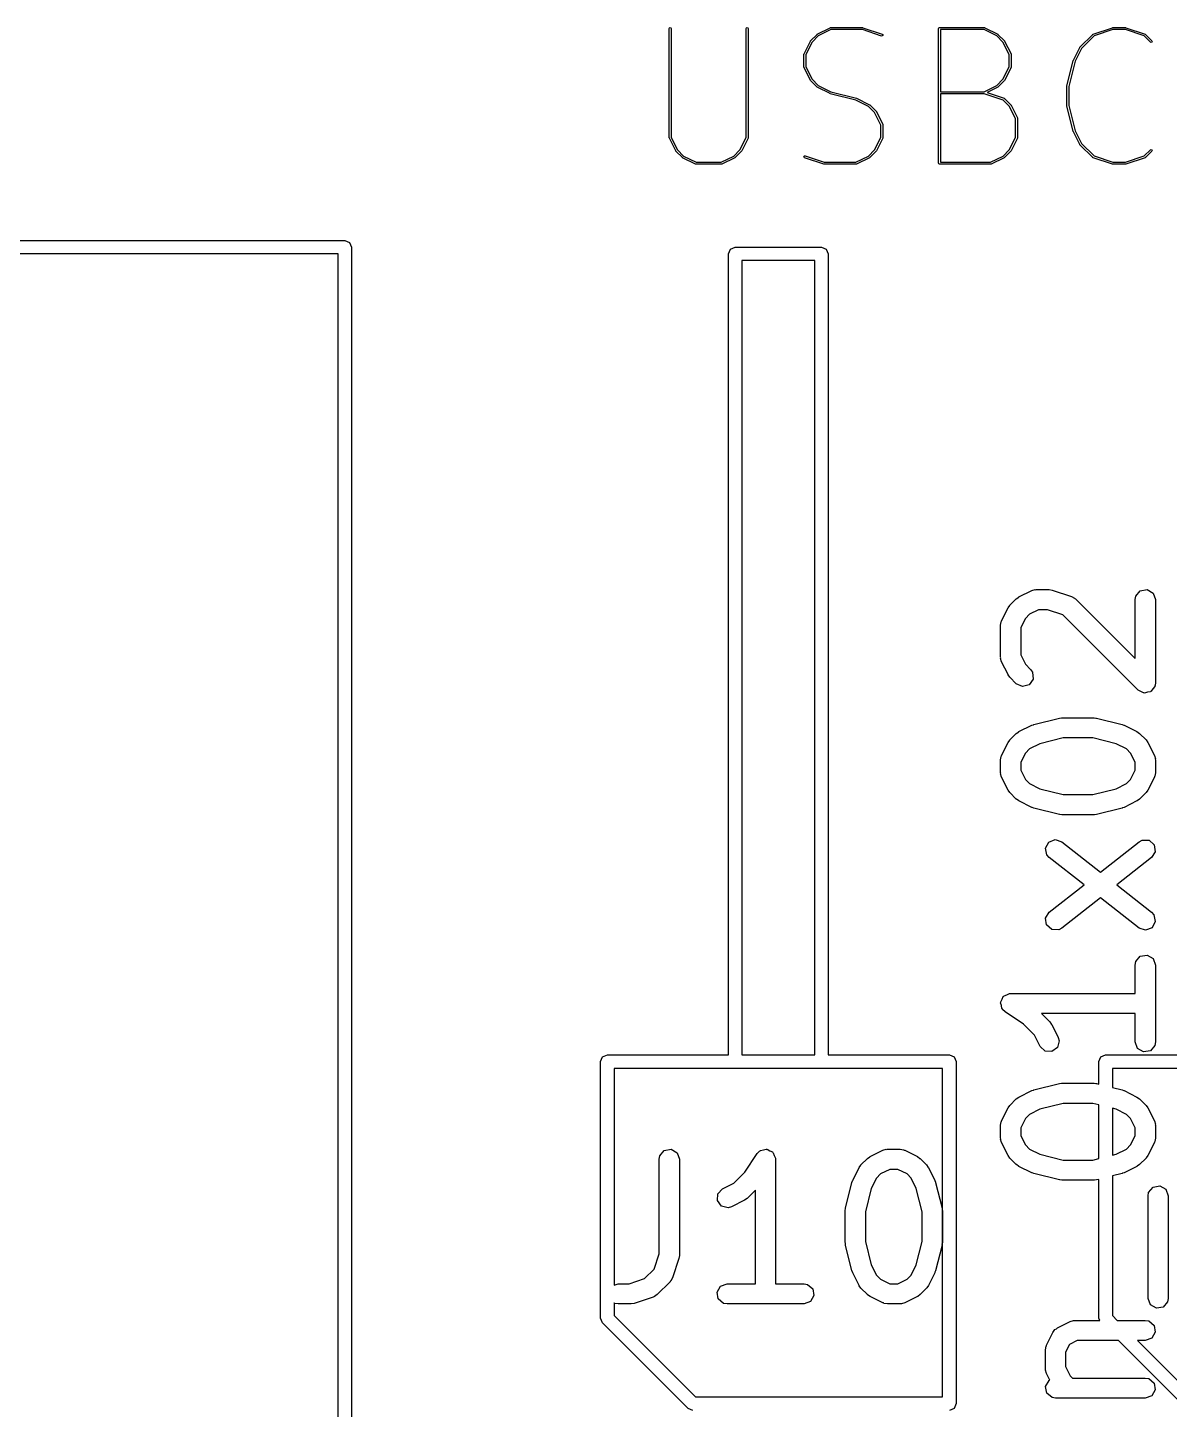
# Model space of a CAD drawing. Extents: x 0.14 to 2.87, y -2.36 to 0.08.
# Drawn here: x 1.5175 to 1.8513, y -0.3477 to 0.0563 of the extents above; entities that cross this region are included whole.
import ezdxf

# ---------------------------------------------------------------- set-up
doc = ezdxf.new("R2010")
doc.units = 0
doc.header["$MEASUREMENT"] = 0
doc.layers.add('BLACK', color=7, linetype='CONTINUOUS')

msp = doc.modelspace()

# ---------------------------------------------------------------- linework, layer by layer
at = {"layer": 'BLACK', "linetype": 'CONTINUOUS'}
for p, q in [((1.7051, 0.05603), (1.70519, 0.056239)), ((1.7051, 0.024159), (1.7051, 0.05603)), ((1.70519, 0.056239), (1.7054, 0.056325)), ((1.7054, 0.056325), (1.70561, 0.056239)), ((1.70561, 0.056239), (1.70569, 0.05603)), ((1.70569, 0.05603), (1.70569, 0.024229)), ((1.7276, 0.05603), (1.72769, 0.056239)), ((1.7276, 0.024229), (1.7276, 0.05603)), ((1.72769, 0.056239), (1.7279, 0.056325)), ((1.7279, 0.056325), (1.72811, 0.056239)), ((1.72811, 0.056239), (1.72819, 0.05603)), ((1.72819, 0.05603), (1.72819, 0.024159)), ((1.74644, 0.052489), (1.74831, 0.054364)), ((1.74869, 0.053913), (1.74689, 0.052106)), ((1.74831, 0.054364), (1.74836, 0.054383)), ((1.74836, 0.054383), (1.74839, 0.054419)), ((1.74839, 0.054419), (1.75214, 0.056294)), ((1.75234, 0.055735), (1.74869, 0.053913)), ((1.75214, 0.056294), (1.7522, 0.056299)), ((1.7522, 0.056299), (1.75227, 0.056325)), ((1.75227, 0.056325), (1.76164, 0.056325)), ((1.76159, 0.055735), (1.75234, 0.055735)), ((1.76717, 0.053875), (1.76159, 0.055735)), ((1.76164, 0.056325), (1.76169, 0.056307)), ((1.76169, 0.056307), (1.76174, 0.05631)), ((1.76174, 0.05631), (1.76736, 0.054435)), ((1.7674, 0.053891), (1.76717, 0.053875)), ((1.76736, 0.054435), (1.76753, 0.054287)), ((1.76755, 0.054062), (1.7674, 0.053891)), ((1.76753, 0.054287), (1.76755, 0.054062)), ((1.78384, 0.05603), (1.78393, 0.056239)), ((1.78384, 0.01666), (1.78384, 0.05603)), ((1.78393, 0.056239), (1.78414, 0.056325)), ((1.78414, 0.056325), (1.79726, 0.056325)), ((1.79719, 0.055735), (1.78443, 0.055735)), ((1.78443, 0.055735), (1.78443, 0.037578)), ((1.80084, 0.053913), (1.79719, 0.055735)), ((1.79726, 0.056325), (1.79733, 0.056299)), ((1.79733, 0.056299), (1.79739, 0.056294)), ((1.79739, 0.056294), (1.80114, 0.054419)), ((1.80264, 0.052105), (1.80084, 0.053913)), ((1.80114, 0.054419), (1.80118, 0.054383)), ((1.80118, 0.054383), (1.80122, 0.054364)), ((1.80122, 0.054364), (1.8031, 0.052489)), ((1.82518, 0.050614), (1.82893, 0.054364)), ((1.82929, 0.053897), (1.82563, 0.050231)), ((1.82893, 0.054364), (1.82899, 0.05439)), ((1.82899, 0.05439), (1.82904, 0.054435)), ((1.82904, 0.054435), (1.83466, 0.05631)), ((1.83481, 0.055735), (1.82929, 0.053897)), ((1.83466, 0.05631), (1.83471, 0.056307)), ((1.83471, 0.056307), (1.83476, 0.056325)), ((1.83476, 0.056325), (1.83851, 0.056325)), ((1.83846, 0.055735), (1.83481, 0.055735)), ((1.84397, 0.053897), (1.83846, 0.055735)), ((1.83851, 0.056325), (1.83855, 0.056307)), ((1.83855, 0.056307), (1.8386, 0.05631)), ((1.8386, 0.05631), (1.84423, 0.054435)), ((1.8458, 0.052072), (1.84397, 0.053897)), ((1.84423, 0.054435), (1.84428, 0.05439)), ((1.84428, 0.05439), (1.84434, 0.054364)), ((1.84434, 0.054364), (1.84622, 0.052489)), ((1.74447, 0.048531), (1.7445, 0.048594)), ((1.74447, 0.044781), (1.74447, 0.048531)), ((1.7445, 0.048594), (1.74451, 0.048663)), ((1.74451, 0.048663), (1.74638, 0.052413)), ((1.74689, 0.052106), (1.74506, 0.048461)), ((1.74638, 0.052413), (1.74642, 0.052444)), ((1.74642, 0.052444), (1.74644, 0.052489)), ((1.80447, 0.048461), (1.80264, 0.052105)), ((1.8031, 0.052489), (1.80311, 0.052444)), ((1.80311, 0.052444), (1.80315, 0.052413)), ((1.80315, 0.052413), (1.80503, 0.048663)), ((1.80503, 0.048663), (1.80503, 0.048594)), ((1.80503, 0.048594), (1.80506, 0.048531)), ((1.80506, 0.048531), (1.80506, 0.044781)), ((1.82325, 0.046788), (1.82512, 0.050538)), ((1.82563, 0.050231), (1.82379, 0.046553)), ((1.82512, 0.050538), (1.82516, 0.05057)), ((1.82516, 0.05057), (1.82518, 0.050614)), ((1.84601, 0.051985), (1.8458, 0.052072)), ((1.84622, 0.052072), (1.84601, 0.051985)), ((1.84622, 0.052489), (1.8463, 0.05228)), ((1.8463, 0.05228), (1.84622, 0.052072)), ((1.7445, 0.044718), (1.74447, 0.044781)), ((1.74451, 0.044649), (1.7445, 0.044718)), ((1.74638, 0.0409), (1.74451, 0.044649)), ((1.74506, 0.048461), (1.74506, 0.044851)), ((1.74506, 0.044851), (1.74689, 0.041207)), ((1.80264, 0.041207), (1.80447, 0.044851)), ((1.80503, 0.044649), (1.80315, 0.0409)), ((1.80447, 0.044851), (1.80447, 0.048461)), ((1.80506, 0.044781), (1.80503, 0.044718)), ((1.80503, 0.044718), (1.80503, 0.044649)), ((1.82135, 0.039229), (1.82322, 0.046728)), ((1.82379, 0.046553), (1.82193, 0.039121)), ((1.82322, 0.046728), (1.82324, 0.046755)), ((1.82324, 0.046755), (1.82325, 0.046788)), ((1.74642, 0.040868), (1.74638, 0.0409)), ((1.74644, 0.040823), (1.74642, 0.040868)), ((1.74831, 0.038948), (1.74644, 0.040823)), ((1.74689, 0.041207), (1.74869, 0.0394)), ((1.80084, 0.0394), (1.80264, 0.041207)), ((1.8031, 0.040823), (1.80122, 0.038948)), ((1.80311, 0.040868), (1.8031, 0.040823)), ((1.80315, 0.0409), (1.80311, 0.040868)), ((1.74836, 0.03893), (1.74831, 0.038948)), ((1.74839, 0.038893), (1.74836, 0.03893)), ((1.75214, 0.037018), (1.74839, 0.038893)), ((1.74869, 0.0394), (1.75237, 0.037561)), ((1.75217, 0.037016), (1.75214, 0.037018)), ((1.7522, 0.036996), (1.75217, 0.037016)), ((1.75966, 0.035129), (1.7522, 0.036996)), ((1.75237, 0.037561), (1.75984, 0.035694)), ((1.78443, 0.037578), (1.79719, 0.037578)), ((1.79721, 0.036987), (1.78443, 0.036987)), ((1.78443, 0.036987), (1.78443, 0.016955)), ((1.79719, 0.037578), (1.80084, 0.0394)), ((1.80273, 0.03515), (1.79721, 0.036987)), ((1.80114, 0.038893), (1.79803, 0.037337)), ((1.79803, 0.037337), (1.80298, 0.035688)), ((1.80118, 0.03893), (1.80114, 0.038893)), ((1.80122, 0.038948), (1.80118, 0.03893)), ((1.82134, 0.039157), (1.82135, 0.039192)), ((1.82134, 0.033533), (1.82134, 0.039157)), ((1.82135, 0.039192), (1.82135, 0.039229)), ((1.82193, 0.039121), (1.82193, 0.033569)), ((1.76334, 0.03329), (1.75966, 0.035129)), ((1.75984, 0.035694), (1.75987, 0.035674)), ((1.75987, 0.035674), (1.7599, 0.035672)), ((1.7599, 0.035672), (1.76365, 0.033797)), ((1.76515, 0.031483), (1.76334, 0.03329)), ((1.76365, 0.033797), (1.76368, 0.03376)), ((1.76368, 0.03376), (1.76373, 0.033742)), ((1.76373, 0.033742), (1.7656, 0.031867)), ((1.80452, 0.033358), (1.80273, 0.03515)), ((1.80298, 0.035688), (1.80303, 0.035643)), ((1.80303, 0.035643), (1.8031, 0.035616)), ((1.8031, 0.035616), (1.80497, 0.033742)), ((1.80634, 0.029714), (1.80452, 0.033358)), ((1.80497, 0.033742), (1.80499, 0.033697)), ((1.80499, 0.033697), (1.80503, 0.033665)), ((1.80503, 0.033665), (1.8069, 0.029915)), ((1.82135, 0.033498), (1.82134, 0.033533)), ((1.82135, 0.033461), (1.82135, 0.033498)), ((1.82322, 0.025962), (1.82135, 0.033461)), ((1.82193, 0.033569), (1.82379, 0.026137)), ((1.76697, 0.027839), (1.76515, 0.031483)), ((1.7656, 0.031867), (1.76562, 0.031822)), ((1.76562, 0.031822), (1.76566, 0.03179)), ((1.76566, 0.03179), (1.76753, 0.028041)), ((1.80634, 0.024229), (1.80634, 0.029714)), ((1.8069, 0.029915), (1.80691, 0.029847)), ((1.80691, 0.029847), (1.80693, 0.029783)), ((1.80693, 0.029783), (1.80693, 0.024159)), ((1.76697, 0.024229), (1.76697, 0.027839)), ((1.76753, 0.028041), (1.76754, 0.027972)), ((1.76754, 0.027972), (1.76756, 0.027908)), ((1.76756, 0.027908), (1.76756, 0.024159)), ((1.82324, 0.025935), (1.82322, 0.025962)), ((1.82325, 0.025902), (1.82324, 0.025935)), ((1.82512, 0.022152), (1.82325, 0.025902)), ((1.82379, 0.026137), (1.82563, 0.022459)), ((1.70513, 0.024095), (1.7051, 0.024159)), ((1.70514, 0.024027), (1.70513, 0.024095)), ((1.70701, 0.020277), (1.70514, 0.024027)), ((1.70569, 0.024229), (1.70752, 0.020584)), ((1.70705, 0.020246), (1.70701, 0.020277)), ((1.70707, 0.020201), (1.70705, 0.020246)), ((1.70752, 0.020584), (1.70932, 0.018777)), ((1.72397, 0.018777), (1.72578, 0.020584)), ((1.72578, 0.020584), (1.7276, 0.024229)), ((1.72625, 0.020246), (1.72623, 0.020201)), ((1.72629, 0.020277), (1.72625, 0.020246)), ((1.72816, 0.024027), (1.72629, 0.020277)), ((1.72817, 0.024095), (1.72816, 0.024027)), ((1.72819, 0.024159), (1.72817, 0.024095)), ((1.76334, 0.018777), (1.76515, 0.020584)), ((1.76515, 0.020584), (1.76697, 0.024229)), ((1.76562, 0.020246), (1.7656, 0.020201)), ((1.76566, 0.020277), (1.76562, 0.020246)), ((1.76753, 0.024027), (1.76566, 0.020277)), ((1.76754, 0.024095), (1.76753, 0.024027)), ((1.76756, 0.024159), (1.76754, 0.024095)), ((1.80271, 0.018777), (1.80452, 0.020584)), ((1.80452, 0.020584), (1.80634, 0.024229)), ((1.80499, 0.020246), (1.80497, 0.020201)), ((1.80503, 0.020277), (1.80499, 0.020246)), ((1.8069, 0.024027), (1.80503, 0.020277)), ((1.80691, 0.024095), (1.8069, 0.024027)), ((1.80693, 0.024159), (1.80691, 0.024095)), ((1.82516, 0.02212), (1.82512, 0.022152)), ((1.82518, 0.022075), (1.82516, 0.02212)), ((1.82893, 0.018326), (1.82518, 0.022075)), ((1.82563, 0.022459), (1.82929, 0.018793)), ((1.84397, 0.018793), (1.8458, 0.020618)), ((1.8458, 0.020618), (1.84601, 0.020705)), ((1.84601, 0.020705), (1.84622, 0.020618)), ((1.84622, 0.020618), (1.8463, 0.020409)), ((1.8463, 0.020409), (1.84622, 0.020201)), ((1.70894, 0.018326), (1.70707, 0.020201)), ((1.70898, 0.018307), (1.70894, 0.018326)), ((1.70902, 0.018271), (1.70898, 0.018307)), ((1.71277, 0.016396), (1.70902, 0.018271)), ((1.70932, 0.018777), (1.71297, 0.016955)), ((1.71283, 0.016391), (1.71277, 0.016396)), ((1.7129, 0.016365), (1.71283, 0.016391)), ((1.7204, 0.016365), (1.7129, 0.016365)), ((1.71297, 0.016955), (1.72033, 0.016955)), ((1.72033, 0.016955), (1.72397, 0.018777)), ((1.72046, 0.016391), (1.7204, 0.016365)), ((1.72053, 0.016396), (1.72046, 0.016391)), ((1.72428, 0.018271), (1.72053, 0.016396)), ((1.72431, 0.018307), (1.72428, 0.018271)), ((1.72436, 0.018326), (1.72431, 0.018307)), ((1.72623, 0.020201), (1.72436, 0.018326)), ((1.74449, 0.018628), (1.74464, 0.018799)), ((1.74451, 0.018403), (1.74449, 0.018628)), ((1.74468, 0.018254), (1.74451, 0.018403)), ((1.74464, 0.018799), (1.74486, 0.018815)), ((1.7503, 0.01638), (1.74468, 0.018254)), ((1.74486, 0.018815), (1.75044, 0.016955)), ((1.75035, 0.016383), (1.7503, 0.01638)), ((1.75039, 0.016365), (1.75035, 0.016383)), ((1.75977, 0.016365), (1.75039, 0.016365)), ((1.75044, 0.016955), (1.7597, 0.016955)), ((1.7597, 0.016955), (1.76334, 0.018777)), ((1.75983, 0.016391), (1.75977, 0.016365)), ((1.7599, 0.016396), (1.75983, 0.016391)), ((1.76365, 0.018271), (1.7599, 0.016396)), ((1.76368, 0.018307), (1.76365, 0.018271)), ((1.76373, 0.018326), (1.76368, 0.018307)), ((1.7656, 0.020201), (1.76373, 0.018326)), ((1.78393, 0.016451), (1.78384, 0.01666)), ((1.78414, 0.016365), (1.78393, 0.016451)), ((1.79914, 0.016365), (1.78414, 0.016365)), ((1.78443, 0.016955), (1.79907, 0.016955)), ((1.79907, 0.016955), (1.80271, 0.018777)), ((1.7992, 0.016391), (1.79914, 0.016365)), ((1.79927, 0.016396), (1.7992, 0.016391)), ((1.80302, 0.018271), (1.79927, 0.016396)), ((1.80305, 0.018307), (1.80302, 0.018271)), ((1.8031, 0.018326), (1.80305, 0.018307)), ((1.80497, 0.020201), (1.8031, 0.018326)), ((1.82899, 0.018299), (1.82893, 0.018326)), ((1.82904, 0.018254), (1.82899, 0.018299)), ((1.83466, 0.01638), (1.82904, 0.018254)), ((1.82929, 0.018793), (1.83481, 0.016955)), ((1.83471, 0.016383), (1.83466, 0.01638)), ((1.83476, 0.016365), (1.83471, 0.016383)), ((1.83851, 0.016365), (1.83476, 0.016365)), ((1.83481, 0.016955), (1.83846, 0.016955)), ((1.83846, 0.016955), (1.84397, 0.018793)), ((1.83855, 0.016383), (1.83851, 0.016365)), ((1.8386, 0.01638), (1.83855, 0.016383)), ((1.84423, 0.018254), (1.8386, 0.01638)), ((1.84428, 0.0183), (1.84423, 0.018254)), ((1.84434, 0.018326), (1.84428, 0.0183)), ((1.84622, 0.020201), (1.84434, 0.018326)), ((1.09055, -0.005906), (1.61024, -0.005906)), ((1.61024, -0.005906), (1.61163, -0.006482)), ((1.61163, -0.006482), (1.6122, -0.007874)), ((1.6122, -0.007874), (1.6122, -0.647638)), ((1.72302, -0.008451), (1.72441, -0.007874)), ((1.72441, -0.007874), (1.74961, -0.007874)), ((1.74961, -0.007874), (1.751, -0.008451)), ((1.60827, -0.009843), (1.09252, -0.009843)), ((1.60827, -0.646822), (1.60827, -0.009843)), ((1.72244, -0.009843), (1.72302, -0.008451)), ((1.72244, -0.244094), (1.72244, -0.009843)), ((1.72638, -0.011811), (1.72638, -0.244094)), ((1.74764, -0.011811), (1.72638, -0.011811)), ((1.74764, -0.244094), (1.74764, -0.011811)), ((1.751, -0.008451), (1.75157, -0.009843)), ((1.75157, -0.009843), (1.75157, -0.244094)), ((1.80734, -0.110173), (1.81109, -0.108298)), ((1.81109, -0.108298), (1.81208, -0.108006)), ((1.81208, -0.108006), (1.81225, -0.108047)), ((1.81225, -0.108047), (1.81241, -0.107986)), ((1.81241, -0.107986), (1.81616, -0.107986)), ((1.81616, -0.107986), (1.81703, -0.10814)), ((1.81703, -0.10814), (1.8171, -0.108138)), ((1.8171, -0.108138), (1.82272, -0.110013)), ((1.84151, -0.109929), (1.84281, -0.108382)), ((1.84281, -0.108382), (1.8448, -0.108031)), ((1.8448, -0.108031), (1.84655, -0.109041)), ((1.84655, -0.109041), (1.84724, -0.110939)), ((1.80415, -0.113368), (1.80467, -0.112659)), ((1.80467, -0.112659), (1.8047, -0.112601)), ((1.8047, -0.112601), (1.80658, -0.110726)), ((1.80658, -0.110726), (1.8073, -0.11022)), ((1.8073, -0.11022), (1.80734, -0.110173)), ((1.82272, -0.110013), (1.82362, -0.110501)), ((1.82362, -0.110501), (1.82371, -0.110651)), ((1.82371, -0.110651), (1.82387, -0.110726)), ((1.82387, -0.110726), (1.84133, -0.128183)), ((1.84133, -0.110939), (1.84151, -0.109929)), ((1.84133, -0.128183), (1.84133, -0.110939)), ((1.84724, -0.110939), (1.84724, -0.135311)), ((1.80225, -0.117293), (1.80227, -0.117118)), ((1.80227, -0.117118), (1.80415, -0.113368)), ((1.80922, -0.116438), (1.80787, -0.119135)), ((1.81041, -0.115241), (1.80922, -0.116438)), ((1.81311, -0.113892), (1.81041, -0.115241)), ((1.81568, -0.113892), (1.81311, -0.113892)), ((1.82019, -0.115395), (1.81568, -0.113892)), ((1.8422, -0.137399), (1.82019, -0.115395)), ((1.80196, -0.118438), (1.80214, -0.117428)), ((1.80196, -0.127812), (1.80196, -0.118438)), ((1.80214, -0.117428), (1.80225, -0.117293)), ((1.80787, -0.119135), (1.80787, -0.127115)), ((1.80202, -0.127978), (1.80196, -0.127812)), ((1.80198, -0.12815), (1.80202, -0.127978)), ((1.80227, -0.129133), (1.80198, -0.12815)), ((1.80415, -0.132882), (1.80227, -0.129133)), ((1.80787, -0.127115), (1.80922, -0.129813)), ((1.80419, -0.132926), (1.80415, -0.132882)), ((1.8047, -0.13365), (1.80419, -0.132926)), ((1.80922, -0.129813), (1.81075, -0.131348)), ((1.81075, -0.131348), (1.81134, -0.132189)), ((1.81134, -0.132189), (1.81152, -0.134201)), ((1.80658, -0.135524), (1.8047, -0.13365)), ((1.80841, -0.136378), (1.80658, -0.135524)), ((1.81036, -0.135855), (1.80841, -0.136378)), ((1.81152, -0.134201), (1.81036, -0.135855)), ((1.84649, -0.137002), (1.84598, -0.13773)), ((1.84706, -0.136321), (1.84649, -0.137002)), ((1.84709, -0.136141), (1.84706, -0.136321)), ((1.84714, -0.136075), (1.84709, -0.136141)), ((1.84724, -0.135311), (1.84713, -0.135946)), ((1.84713, -0.135946), (1.84714, -0.136075)), ((1.843, -0.137775), (1.8422, -0.137399)), ((1.84377, -0.138219), (1.843, -0.137775)), ((1.8439, -0.138196), (1.84377, -0.138219)), ((1.84403, -0.138253), (1.8439, -0.138196)), ((1.84489, -0.138023), (1.84403, -0.138253)), ((1.84576, -0.137868), (1.84489, -0.138023)), ((1.84585, -0.137765), (1.84576, -0.137868)), ((1.84598, -0.13773), (1.84585, -0.137765)), ((1.80734, -0.149543), (1.81109, -0.147668)), ((1.81109, -0.147668), (1.81158, -0.147523)), ((1.81158, -0.147523), (1.8117, -0.147445)), ((1.8117, -0.147445), (1.8192, -0.14557)), ((1.8192, -0.14557), (1.81978, -0.145528)), ((1.81978, -0.145528), (1.81991, -0.145482)), ((1.81991, -0.145482), (1.82929, -0.145482)), ((1.82929, -0.145482), (1.82987, -0.145584)), ((1.82987, -0.145584), (1.83, -0.14557)), ((1.83, -0.14557), (1.8375, -0.147445)), ((1.8375, -0.147445), (1.83797, -0.147652)), ((1.83797, -0.147652), (1.83811, -0.147668)), ((1.83811, -0.147668), (1.84186, -0.149543)), ((1.80227, -0.156488), (1.80415, -0.152738)), ((1.80415, -0.152738), (1.80467, -0.152029)), ((1.80467, -0.152029), (1.8047, -0.151971)), ((1.8047, -0.151971), (1.80658, -0.150096)), ((1.80658, -0.150096), (1.8073, -0.14959)), ((1.8073, -0.14959), (1.80734, -0.149543)), ((1.81344, -0.153095), (1.81041, -0.154611)), ((1.82028, -0.151387), (1.81344, -0.153095)), ((1.82892, -0.151387), (1.82028, -0.151387)), ((1.83575, -0.153095), (1.82892, -0.151387)), ((1.83879, -0.154611), (1.83575, -0.153095)), ((1.84186, -0.149543), (1.84256, -0.150069)), ((1.84256, -0.150069), (1.84262, -0.150096)), ((1.84262, -0.150096), (1.8445, -0.151971)), ((1.8445, -0.151971), (1.845, -0.152694)), ((1.845, -0.152694), (1.84505, -0.152738)), ((1.84505, -0.152738), (1.84693, -0.156488)), ((1.80196, -0.157808), (1.80214, -0.156798)), ((1.80214, -0.156798), (1.80225, -0.156663)), ((1.80225, -0.156663), (1.80227, -0.156488)), ((1.80922, -0.155808), (1.80787, -0.158505)), ((1.81041, -0.154611), (1.80922, -0.155808)), ((1.83998, -0.155808), (1.83879, -0.154611)), ((1.84133, -0.158505), (1.83998, -0.155808)), ((1.84693, -0.156488), (1.84722, -0.157471)), ((1.84722, -0.157471), (1.84718, -0.157642)), ((1.80196, -0.161558), (1.80196, -0.157808)), ((1.80202, -0.161724), (1.80196, -0.161558)), ((1.80787, -0.158505), (1.80787, -0.160861)), ((1.80787, -0.160861), (1.80922, -0.163558)), ((1.83998, -0.163558), (1.84133, -0.160861)), ((1.84133, -0.160861), (1.84133, -0.158505)), ((1.84724, -0.161558), (1.84706, -0.162568)), ((1.84718, -0.157642), (1.84724, -0.157808)), ((1.84724, -0.157808), (1.84724, -0.161558)), ((1.80198, -0.161895), (1.80202, -0.161724)), ((1.80227, -0.162878), (1.80198, -0.161895)), ((1.80415, -0.166628), (1.80227, -0.162878)), ((1.80922, -0.163558), (1.81041, -0.164755)), ((1.81041, -0.164755), (1.81344, -0.166271)), ((1.83575, -0.166271), (1.83879, -0.164755)), ((1.83879, -0.164755), (1.83998, -0.163558)), ((1.84693, -0.162878), (1.84505, -0.166628)), ((1.84695, -0.162703), (1.84693, -0.162878)), ((1.84706, -0.162568), (1.84695, -0.162703)), ((1.80419, -0.166672), (1.80415, -0.166628)), ((1.8047, -0.167395), (1.80419, -0.166672)), ((1.80658, -0.16927), (1.8047, -0.167395)), ((1.80663, -0.169297), (1.80658, -0.16927)), ((1.80734, -0.169823), (1.80663, -0.169297)), ((1.81344, -0.166271), (1.82028, -0.167979)), ((1.82028, -0.167979), (1.82892, -0.167979)), ((1.82892, -0.167979), (1.83575, -0.166271)), ((1.84262, -0.16927), (1.8419, -0.169776)), ((1.8445, -0.167395), (1.84262, -0.16927)), ((1.84452, -0.167337), (1.8445, -0.167395)), ((1.84505, -0.166628), (1.84452, -0.167337)), ((1.81109, -0.171698), (1.80734, -0.169823)), ((1.81123, -0.171714), (1.81109, -0.171698)), ((1.8117, -0.171922), (1.81123, -0.171714)), ((1.8192, -0.173796), (1.8117, -0.171922)), ((1.8375, -0.171922), (1.83, -0.173796)), ((1.83762, -0.171843), (1.8375, -0.171922)), ((1.83811, -0.171698), (1.83762, -0.171843)), ((1.84186, -0.169823), (1.83811, -0.171698)), ((1.8419, -0.169776), (1.84186, -0.169823)), ((1.81933, -0.173782), (1.8192, -0.173796)), ((1.81991, -0.173884), (1.81933, -0.173782)), ((1.82929, -0.173884), (1.81991, -0.173884)), ((1.82941, -0.173838), (1.82929, -0.173884)), ((1.83, -0.173796), (1.82941, -0.173838)), ((1.81607, -0.181855), (1.81794, -0.181104)), ((1.81794, -0.181104), (1.81986, -0.181733)), ((1.81986, -0.181733), (1.83116, -0.190611)), ((1.83116, -0.190611), (1.84246, -0.181733)), ((1.84246, -0.181733), (1.84336, -0.181249)), ((1.84336, -0.181249), (1.84538, -0.181314)), ((1.84538, -0.181314), (1.84689, -0.182662)), ((1.81511, -0.183636), (1.81607, -0.181855)), ((1.81553, -0.185613), (1.81511, -0.183636)), ((1.81621, -0.186377), (1.81553, -0.185613)), ((1.84717, -0.184661), (1.84611, -0.186377)), ((1.84689, -0.182662), (1.84717, -0.184661)), ((1.82638, -0.194366), (1.81621, -0.186377)), ((1.84611, -0.186377), (1.83594, -0.194366)), ((1.81621, -0.202356), (1.82638, -0.194366)), ((1.83594, -0.194366), (1.84611, -0.202356)), ((1.83116, -0.198121), (1.81986, -0.206999)), ((1.84246, -0.206999), (1.83116, -0.198121)), ((1.81515, -0.204071), (1.81621, -0.202356)), ((1.81543, -0.206071), (1.81515, -0.204071)), ((1.81694, -0.207418), (1.81543, -0.206071)), ((1.84611, -0.202356), (1.84679, -0.20312)), ((1.84721, -0.205096), (1.84625, -0.206877)), ((1.84679, -0.20312), (1.84721, -0.205096)), ((1.81896, -0.207483), (1.81694, -0.207418)), ((1.81986, -0.206999), (1.81896, -0.207483)), ((1.84438, -0.207629), (1.84246, -0.206999)), ((1.84625, -0.206877), (1.84438, -0.207629)), ((1.84133, -0.217801), (1.84151, -0.216791)), ((1.84133, -0.226097), (1.84133, -0.217801)), ((1.84151, -0.216791), (1.84281, -0.215244)), ((1.84281, -0.215244), (1.8448, -0.214893)), ((1.8448, -0.214893), (1.84655, -0.215903)), ((1.84655, -0.215903), (1.84724, -0.217801)), ((1.84724, -0.217801), (1.84724, -0.240298)), ((1.80382, -0.226494), (1.80459, -0.226115)), ((1.80459, -0.226115), (1.80475, -0.226155)), ((1.80475, -0.226155), (1.80491, -0.226097)), ((1.80491, -0.226097), (1.84133, -0.226097)), ((1.80197, -0.228859), (1.80204, -0.228704)), ((1.80221, -0.229682), (1.80197, -0.228859)), ((1.80201, -0.228537), (1.80243, -0.227795)), ((1.80204, -0.228704), (1.80201, -0.228537)), ((1.80236, -0.230526), (1.80221, -0.229682)), ((1.80243, -0.227795), (1.80278, -0.22701)), ((1.80278, -0.22701), (1.80293, -0.226935)), ((1.80293, -0.226935), (1.80302, -0.226788)), ((1.80302, -0.226788), (1.80382, -0.226494)), ((1.80249, -0.230635), (1.80236, -0.230526)), ((1.80253, -0.230798), (1.80249, -0.230635)), ((1.80328, -0.231506), (1.80253, -0.230798)), ((1.80866, -0.235094), (1.80328, -0.231506)), ((1.84133, -0.232002), (1.81392, -0.232002)), ((1.81392, -0.232002), (1.81638, -0.234461)), ((1.84133, -0.240298), (1.84133, -0.232002)), ((1.81186, -0.238298), (1.80866, -0.235094)), ((1.81352, -0.241619), (1.81186, -0.238298)), ((1.81638, -0.234461), (1.81688, -0.235184)), ((1.81688, -0.235184), (1.81693, -0.235228)), ((1.81693, -0.235228), (1.8188, -0.238978)), ((1.81499, -0.243007), (1.81352, -0.241619)), ((1.81863, -0.241925), (1.817, -0.243128)), ((1.8191, -0.23996), (1.81863, -0.241925)), ((1.8188, -0.238978), (1.8191, -0.23996)), ((1.84202, -0.242196), (1.84133, -0.240298)), ((1.84377, -0.243206), (1.84202, -0.242196)), ((1.84706, -0.241308), (1.84576, -0.242855)), ((1.84724, -0.240298), (1.84706, -0.241308)), ((1.68504, -0.246063), (1.68562, -0.244671)), ((1.68504, -0.321063), (1.68504, -0.246063)), ((1.68562, -0.244671), (1.68701, -0.244094)), ((1.68701, -0.244094), (1.72244, -0.244094)), ((1.72638, -0.244094), (1.74764, -0.244094)), ((1.75157, -0.244094), (1.78701, -0.244094)), ((1.78701, -0.244094), (1.7884, -0.244671)), ((1.7884, -0.244671), (1.78898, -0.246063)), ((1.78898, -0.246063), (1.78898, -0.346063)), ((1.817, -0.243128), (1.81499, -0.243007)), ((1.83071, -0.246063), (1.83129, -0.244671)), ((1.83071, -0.252608), (1.83071, -0.246063)), ((1.83129, -0.244671), (1.83268, -0.244094)), ((1.83268, -0.244094), (1.86811, -0.244094)), ((1.84576, -0.242855), (1.84377, -0.243206)), ((1.72441, -0.248031), (1.68898, -0.248031)), ((1.68898, -0.248031), (1.68898, -0.31144)), ((1.74961, -0.248031), (1.72441, -0.248031)), ((1.78504, -0.248031), (1.74961, -0.248031)), ((1.78504, -0.344094), (1.78504, -0.248031)), ((1.87008, -0.248031), (1.83465, -0.248031)), ((1.83465, -0.248031), (1.83465, -0.253592)), ((1.80734, -0.256405), (1.81109, -0.25453)), ((1.81109, -0.25453), (1.81158, -0.254385)), ((1.81158, -0.254385), (1.8117, -0.254306)), ((1.8117, -0.254306), (1.8192, -0.252432)), ((1.8192, -0.252432), (1.81978, -0.25239)), ((1.81978, -0.25239), (1.81991, -0.252343)), ((1.81991, -0.252343), (1.82929, -0.252343)), ((1.82929, -0.252343), (1.82987, -0.252446)), ((1.82987, -0.252446), (1.83, -0.252432)), ((1.83, -0.252432), (1.83071, -0.252608)), ((1.83465, -0.253592), (1.8375, -0.254306)), ((1.8375, -0.254306), (1.83797, -0.254514)), ((1.83797, -0.254514), (1.83811, -0.25453)), ((1.83811, -0.25453), (1.84186, -0.256405)), ((1.8047, -0.258833), (1.80658, -0.256958)), ((1.80658, -0.256958), (1.8073, -0.256451)), ((1.8073, -0.256451), (1.80734, -0.256405)), ((1.82028, -0.258249), (1.81344, -0.259957)), ((1.82892, -0.258249), (1.82028, -0.258249)), ((1.83071, -0.258695), (1.82892, -0.258249)), ((1.84186, -0.256405), (1.84256, -0.256931)), ((1.84256, -0.256931), (1.84262, -0.256958)), ((1.84262, -0.256958), (1.8445, -0.258833)), ((1.80227, -0.263349), (1.80415, -0.2596)), ((1.80415, -0.2596), (1.80467, -0.258891)), ((1.80467, -0.258891), (1.8047, -0.258833)), ((1.81041, -0.261472), (1.80922, -0.26267)), ((1.81344, -0.259957), (1.81041, -0.261472)), ((1.83071, -0.274394), (1.83071, -0.258695)), ((1.83575, -0.259957), (1.83465, -0.25968)), ((1.83465, -0.25968), (1.83465, -0.27341)), ((1.83879, -0.261472), (1.83575, -0.259957)), ((1.83998, -0.26267), (1.83879, -0.261472)), ((1.8445, -0.258833), (1.845, -0.259556)), ((1.845, -0.259556), (1.84505, -0.2596)), ((1.84505, -0.2596), (1.84693, -0.263349)), ((1.80196, -0.26467), (1.80214, -0.26366)), ((1.80196, -0.26842), (1.80196, -0.26467)), ((1.80214, -0.26366), (1.80225, -0.263525)), ((1.80225, -0.263525), (1.80227, -0.263349)), ((1.80922, -0.26267), (1.80787, -0.265367)), ((1.80787, -0.265367), (1.80787, -0.267722)), ((1.84133, -0.265367), (1.83998, -0.26267)), ((1.84133, -0.267722), (1.84133, -0.265367)), ((1.84693, -0.263349), (1.84722, -0.264332)), ((1.84722, -0.264332), (1.84718, -0.264504)), ((1.84718, -0.264504), (1.84724, -0.26467)), ((1.84724, -0.26467), (1.84724, -0.26842)), ((1.80202, -0.268585), (1.80196, -0.26842)), ((1.80198, -0.268757), (1.80202, -0.268585)), ((1.80227, -0.26974), (1.80198, -0.268757)), ((1.80415, -0.27349), (1.80227, -0.26974)), ((1.80787, -0.267722), (1.80922, -0.27042)), ((1.80922, -0.27042), (1.81041, -0.271617)), ((1.83879, -0.271617), (1.83998, -0.27042)), ((1.83998, -0.27042), (1.84133, -0.267722)), ((1.84693, -0.26974), (1.84505, -0.27349)), ((1.84695, -0.269565), (1.84693, -0.26974)), ((1.84706, -0.269429), (1.84695, -0.269565)), ((1.84724, -0.26842), (1.84706, -0.269429)), ((1.70218, -0.274599), (1.70236, -0.273589)), ((1.70218, -0.302241), (1.70218, -0.274599)), ((1.70236, -0.273589), (1.70366, -0.272042)), ((1.70366, -0.272042), (1.70565, -0.271691)), ((1.70565, -0.271691), (1.7074, -0.272701)), ((1.7074, -0.272701), (1.70809, -0.274599)), ((1.70809, -0.274599), (1.70809, -0.302721)), ((1.72721, -0.278342), (1.7308, -0.272961)), ((1.7308, -0.272961), (1.73151, -0.27222)), ((1.73151, -0.27222), (1.73167, -0.272172)), ((1.73167, -0.272172), (1.73178, -0.272042)), ((1.73178, -0.272042), (1.73263, -0.271893)), ((1.73263, -0.271893), (1.73345, -0.271653)), ((1.73345, -0.271653), (1.7336, -0.271721)), ((1.7336, -0.271721), (1.73377, -0.271691)), ((1.73377, -0.271691), (1.73451, -0.27212)), ((1.73451, -0.27212), (1.7353, -0.272464)), ((1.7353, -0.272464), (1.73537, -0.272616)), ((1.73537, -0.272616), (1.73552, -0.272701)), ((1.73552, -0.272701), (1.73581, -0.273506)), ((1.73581, -0.273506), (1.73619, -0.274275)), ((1.73619, -0.274275), (1.73615, -0.27444)), ((1.73615, -0.27444), (1.73621, -0.274599)), ((1.73621, -0.274599), (1.73621, -0.311016)), ((1.76117, -0.276261), (1.76304, -0.274386)), ((1.76304, -0.274386), (1.76376, -0.27388)), ((1.76376, -0.27388), (1.76381, -0.273833)), ((1.76381, -0.273833), (1.76756, -0.271958)), ((1.76756, -0.271958), (1.76854, -0.271666)), ((1.76854, -0.271666), (1.76871, -0.271707)), ((1.76871, -0.271707), (1.76888, -0.271646)), ((1.76888, -0.271646), (1.77263, -0.271646)), ((1.77263, -0.271646), (1.77364, -0.271824)), ((1.77364, -0.271824), (1.77377, -0.271938)), ((1.77377, -0.271938), (1.77395, -0.271958)), ((1.77395, -0.271958), (1.7777, -0.273833)), ((1.7777, -0.273833), (1.77841, -0.274359)), ((1.77841, -0.274359), (1.77847, -0.274386)), ((1.77847, -0.274386), (1.78034, -0.276261)), ((1.80419, -0.273534), (1.80415, -0.27349)), ((1.8047, -0.274257), (1.80419, -0.273534)), ((1.80658, -0.276132), (1.8047, -0.274257)), ((1.81041, -0.271617), (1.81344, -0.273133)), ((1.81344, -0.273133), (1.82028, -0.274841)), ((1.82892, -0.274841), (1.83071, -0.274394)), ((1.83465, -0.27341), (1.83575, -0.273133)), ((1.83575, -0.273133), (1.83879, -0.271617)), ((1.8445, -0.274257), (1.84262, -0.276132)), ((1.84452, -0.274199), (1.8445, -0.274257)), ((1.84505, -0.27349), (1.84452, -0.274199)), ((1.72401, -0.281546), (1.72721, -0.278342)), ((1.75874, -0.280778), (1.76061, -0.277028)), ((1.76061, -0.277028), (1.76114, -0.276319)), ((1.76114, -0.276319), (1.76117, -0.276261)), ((1.76958, -0.277552), (1.76688, -0.278901)), ((1.77193, -0.277552), (1.76958, -0.277552)), ((1.77463, -0.278901), (1.77193, -0.277552)), ((1.78034, -0.276261), (1.78085, -0.276984)), ((1.78085, -0.276984), (1.78089, -0.277028)), ((1.78089, -0.277028), (1.78277, -0.280778)), ((1.80663, -0.276159), (1.80658, -0.276132)), ((1.80734, -0.276685), (1.80663, -0.276159)), ((1.81109, -0.27856), (1.80734, -0.276685)), ((1.81123, -0.278576), (1.81109, -0.27856)), ((1.8117, -0.278783), (1.81123, -0.278576)), ((1.8192, -0.280658), (1.8117, -0.278783)), ((1.82028, -0.274841), (1.82892, -0.274841)), ((1.8375, -0.278783), (1.83465, -0.279497)), ((1.83762, -0.278705), (1.8375, -0.278783)), ((1.83811, -0.27856), (1.83762, -0.278705)), ((1.84186, -0.276685), (1.83811, -0.27856)), ((1.8419, -0.276638), (1.84186, -0.276685)), ((1.84262, -0.276132), (1.8419, -0.276638)), ((1.72069, -0.283207), (1.72401, -0.281546)), ((1.75664, -0.288881), (1.75852, -0.281382)), ((1.75852, -0.281382), (1.75872, -0.280917)), ((1.75872, -0.280917), (1.75874, -0.280778)), ((1.76568, -0.280098), (1.76417, -0.283129)), ((1.76688, -0.278901), (1.76568, -0.280098)), ((1.77583, -0.280098), (1.77463, -0.278901)), ((1.77734, -0.283129), (1.77583, -0.280098)), ((1.78277, -0.280778), (1.78291, -0.281266)), ((1.78291, -0.281266), (1.78299, -0.281382)), ((1.78299, -0.281382), (1.78487, -0.288881)), ((1.81933, -0.280644), (1.8192, -0.280658)), ((1.81991, -0.280746), (1.81933, -0.280644)), ((1.82929, -0.280746), (1.81991, -0.280746)), ((1.82941, -0.280699), (1.82929, -0.280746)), ((1.83, -0.280658), (1.82941, -0.280699)), ((1.83071, -0.280481), (1.83, -0.280658)), ((1.83071, -0.321063), (1.83071, -0.280481)), ((1.83465, -0.279497), (1.83465, -0.320248)), ((1.84526, -0.284283), (1.84656, -0.282735)), ((1.84656, -0.282735), (1.84855, -0.282385)), ((1.84855, -0.282385), (1.8503, -0.283394)), ((1.71918, -0.28669), (1.7193, -0.284673)), ((1.72038, -0.288312), (1.71918, -0.28669)), ((1.7193, -0.284673), (1.72069, -0.283207)), ((1.72708, -0.286614), (1.72333, -0.288489)), ((1.72712, -0.286567), (1.72708, -0.286614)), ((1.72785, -0.286061), (1.72712, -0.286567)), ((1.73031, -0.283603), (1.72785, -0.286061)), ((1.73031, -0.311016), (1.73031, -0.283603)), ((1.76417, -0.283129), (1.76246, -0.289961)), ((1.77905, -0.289961), (1.77734, -0.283129)), ((1.84508, -0.285292), (1.84526, -0.284283)), ((1.84508, -0.315289), (1.84508, -0.285292)), ((1.8503, -0.283394), (1.85099, -0.285292)), ((1.85099, -0.285292), (1.85099, -0.315289)), ((1.72235, -0.288781), (1.72038, -0.288312)), ((1.72333, -0.288489), (1.72235, -0.288781)), ((1.75655, -0.289597), (1.75665, -0.289017)), ((1.75655, -0.298971), (1.75655, -0.289597)), ((1.75665, -0.289017), (1.75664, -0.288881)), ((1.76246, -0.289961), (1.76246, -0.298608)), ((1.77905, -0.298608), (1.77905, -0.289961)), ((1.78487, -0.288881), (1.78491, -0.289469)), ((1.78491, -0.289469), (1.78496, -0.289597)), ((1.78496, -0.289597), (1.78496, -0.298971)), ((1.7566, -0.299099), (1.75655, -0.298971)), ((1.76246, -0.298608), (1.76417, -0.30544)), ((1.77734, -0.30544), (1.77905, -0.298608)), ((1.78496, -0.298971), (1.78485, -0.299551)), ((1.70068, -0.30675), (1.70218, -0.302241)), ((1.70809, -0.302721), (1.70794, -0.30359)), ((1.75664, -0.299687), (1.7566, -0.299099)), ((1.75852, -0.307186), (1.75664, -0.299687)), ((1.78487, -0.299687), (1.78299, -0.307186)), ((1.78485, -0.299551), (1.78487, -0.299687)), ((1.69792, -0.309514), (1.70068, -0.30675)), ((1.70794, -0.303654), (1.70606, -0.309279)), ((1.70794, -0.30359), (1.70794, -0.303654)), ((1.76417, -0.30544), (1.76568, -0.308471)), ((1.77583, -0.308471), (1.77734, -0.30544)), ((1.68898, -0.31144), (1.69014, -0.311016)), ((1.69014, -0.311016), (1.69341, -0.311016)), ((1.69341, -0.311016), (1.69792, -0.309514)), ((1.70535, -0.310433), (1.7016, -0.314182)), ((1.70542, -0.310273), (1.70535, -0.310433)), ((1.70558, -0.31018), (1.70542, -0.310273)), ((1.70606, -0.309279), (1.70558, -0.31018)), ((1.72011, -0.311707), (1.72201, -0.311016)), ((1.72201, -0.311016), (1.73031, -0.311016)), ((1.73621, -0.311016), (1.74451, -0.311016)), ((1.74451, -0.311016), (1.74552, -0.311195)), ((1.75859, -0.307302), (1.75852, -0.307186)), ((1.75874, -0.307791), (1.75859, -0.307302)), ((1.76061, -0.31154), (1.75874, -0.307791)), ((1.76568, -0.308471), (1.76688, -0.309668)), ((1.76688, -0.309668), (1.76958, -0.311016)), ((1.76958, -0.311016), (1.77193, -0.311016)), ((1.77193, -0.311016), (1.77463, -0.309668)), ((1.77463, -0.309668), (1.77583, -0.308471)), ((1.78277, -0.307791), (1.78089, -0.31154)), ((1.78278, -0.307652), (1.78277, -0.307791)), ((1.78299, -0.307186), (1.78278, -0.307652)), ((1.70045, -0.314896), (1.69482, -0.31677)), ((1.70058, -0.314786), (1.70045, -0.314896)), ((1.70076, -0.314771), (1.70058, -0.314786)), ((1.7016, -0.314182), (1.70076, -0.314771)), ((1.7191, -0.313456), (1.72011, -0.311707)), ((1.71945, -0.315446), (1.7191, -0.313456)), ((1.74552, -0.311195), (1.74706, -0.312493)), ((1.74741, -0.314482), (1.7464, -0.316231)), ((1.74706, -0.312493), (1.74741, -0.314482)), ((1.76066, -0.311584), (1.76061, -0.31154)), ((1.76117, -0.312308), (1.76066, -0.311584)), ((1.76304, -0.314182), (1.76117, -0.312308)), ((1.7631, -0.31421), (1.76304, -0.314182)), ((1.76381, -0.314736), (1.7631, -0.31421)), ((1.76756, -0.31661), (1.76381, -0.314736)), ((1.7777, -0.314736), (1.77395, -0.31661)), ((1.77774, -0.314689), (1.7777, -0.314736)), ((1.77847, -0.314182), (1.77774, -0.314689)), ((1.78034, -0.312308), (1.77847, -0.314182)), ((1.78037, -0.312249), (1.78034, -0.312308)), ((1.78089, -0.31154), (1.78037, -0.312249)), ((1.68913, -0.316744), (1.68898, -0.316616)), ((1.68898, -0.316616), (1.68898, -0.320248)), ((1.69014, -0.316922), (1.68913, -0.316744)), ((1.69389, -0.316922), (1.69014, -0.316922)), ((1.69395, -0.3169), (1.69389, -0.316922)), ((1.69482, -0.31677), (1.69395, -0.3169)), ((1.721, -0.316744), (1.71945, -0.315446)), ((1.72201, -0.316922), (1.721, -0.316744)), ((1.74451, -0.316922), (1.72201, -0.316922)), ((1.7464, -0.316231), (1.74451, -0.316922)), ((1.76773, -0.31663), (1.76756, -0.31661)), ((1.76787, -0.316744), (1.76773, -0.31663)), ((1.76888, -0.316922), (1.76787, -0.316744)), ((1.77263, -0.316922), (1.76888, -0.316922)), ((1.77279, -0.316862), (1.77263, -0.316922)), ((1.77297, -0.316903), (1.77279, -0.316862)), ((1.77395, -0.31661), (1.77297, -0.316903)), ((1.84577, -0.317187), (1.84508, -0.315289)), ((1.84752, -0.318197), (1.84577, -0.317187)), ((1.84951, -0.317846), (1.84752, -0.318197)), ((1.85081, -0.316299), (1.84951, -0.317846)), ((1.85099, -0.315289), (1.85081, -0.316299)), ((1.68562, -0.322455), (1.68504, -0.321063)), ((1.68504, -0.321063), (1.68504, -0.321063)), ((1.71062, -0.347455), (1.68562, -0.322455)), ((1.68898, -0.320248), (1.71282, -0.344094)), ((1.81859, -0.323896), (1.82234, -0.322021)), ((1.82234, -0.322021), (1.82332, -0.321729)), ((1.82332, -0.321729), (1.8235, -0.32177)), ((1.8235, -0.32177), (1.82366, -0.32171)), ((1.82366, -0.32171), (1.83098, -0.32171)), ((1.83098, -0.32171), (1.83071, -0.321063)), ((1.83465, -0.320248), (1.83611, -0.32171)), ((1.83611, -0.32171), (1.84428, -0.32171)), ((1.84428, -0.32171), (1.84529, -0.321888)), ((1.84529, -0.321888), (1.84684, -0.323186)), ((1.84684, -0.323186), (1.84719, -0.325175)), ((1.8154, -0.328966), (1.81727, -0.325217)), ((1.81727, -0.325217), (1.81788, -0.324393)), ((1.81788, -0.324393), (1.81829, -0.324217)), ((1.81829, -0.324217), (1.81859, -0.323896)), ((1.84618, -0.326924), (1.84428, -0.327615)), ((1.84719, -0.325175), (1.84618, -0.326924)), ((1.81508, -0.330287), (1.81526, -0.329277)), ((1.81508, -0.335911), (1.81508, -0.330287)), ((1.81526, -0.329277), (1.81538, -0.329142)), ((1.81538, -0.329142), (1.8154, -0.328966)), ((1.82211, -0.328738), (1.82099, -0.330984)), ((1.82099, -0.330984), (1.82099, -0.335214)), ((1.82436, -0.327615), (1.82211, -0.328738)), ((1.83645, -0.327615), (1.82436, -0.327615)), ((1.85629, -0.347455), (1.83645, -0.327615)), ((1.84428, -0.327615), (1.84201, -0.327615)), ((1.84201, -0.327615), (1.85849, -0.344094)), ((1.82099, -0.335214), (1.82234, -0.337911)), ((1.81515, -0.336077), (1.81508, -0.335911)), ((1.8151, -0.336249), (1.81515, -0.336077)), ((1.8154, -0.337232), (1.8151, -0.336249)), ((1.81513, -0.341023), (1.81614, -0.339273)), ((1.81637, -0.339188), (1.8154, -0.337232)), ((1.81614, -0.339273), (1.81637, -0.339188)), ((1.82234, -0.337911), (1.82301, -0.338583)), ((1.82301, -0.338583), (1.84428, -0.338583)), ((1.84428, -0.338583), (1.84529, -0.338761)), ((1.84529, -0.338761), (1.84684, -0.340059)), ((1.81548, -0.343012), (1.81513, -0.341023)), ((1.81703, -0.34431), (1.81548, -0.343012)), ((1.84719, -0.342048), (1.84618, -0.343797)), ((1.84684, -0.340059), (1.84719, -0.342048)), ((1.71201, -0.348031), (1.71062, -0.347455)), ((1.71282, -0.344094), (1.78504, -0.344094)), ((1.7884, -0.347455), (1.78701, -0.348031)), ((1.78898, -0.346063), (1.7884, -0.347455)), ((1.81804, -0.344488), (1.81703, -0.34431)), ((1.84428, -0.344488), (1.81804, -0.344488)), ((1.84618, -0.343797), (1.84428, -0.344488))]:
    msp.add_line(p, q, dxfattribs=at)

doc.saveas('drawing.dxf')
